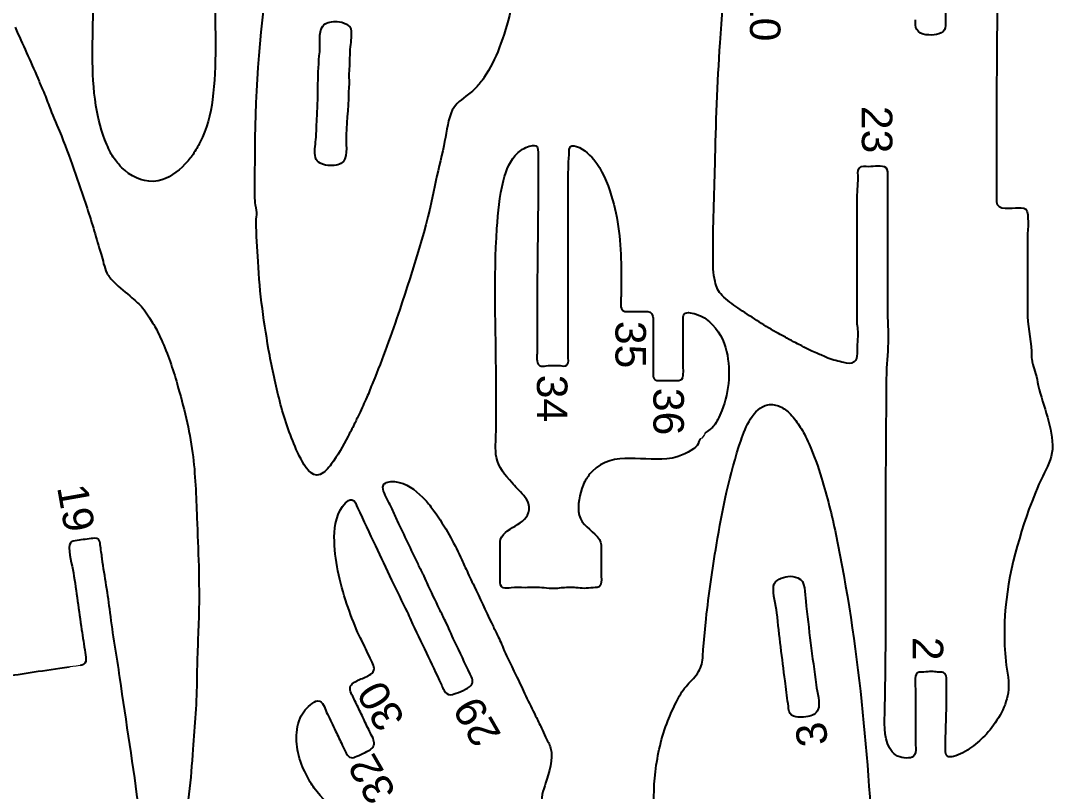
# Model space of a CAD drawing. Header units: millimetres. Extents: x 0 to 300, y 0 to 230.
# Drawn here: x 53.5 to 155, y 79.6 to 155.3 of the extents above; entities that cross this region are included whole.
import ezdxf
from ezdxf.enums import TextEntityAlignment as Align

# ---------------------------------------------------------------- set-up
doc = ezdxf.new("R2010")
doc.units = ezdxf.units.MM
doc.layers.add('Cut', color=7, linetype='Continuous', true_color=0xffffff)
doc.layers.add('Stege', color=5, linetype='Continuous', lineweight=20, true_color=0x0000ff)
doc.layers.add('Text', color=1, linetype='Continuous', lineweight=25, true_color=0xff0000)
doc.styles.add('textstyle0', font='')
doc.styles.add('textstyle14', font='')
doc.styles.add('textstyle25', font='')
doc.styles.add('textstyle28', font='')
doc.styles.add('textstyle4', font='')
doc.styles.add('textstyle46', font='')
doc.styles.add('textstyle47', font='')
doc.styles.add('textstyle49', font='')
doc.styles.add('textstyle56', font='')
doc.styles.add('textstyle57', font='')
doc.styles.add('textstyle59', font='')
doc.styles.get('textstyle0').set_extended_font_data('Arial')
doc.styles.get('textstyle14').set_extended_font_data('Arial')
doc.styles.get('textstyle25').set_extended_font_data('Arial')
doc.styles.get('textstyle28').set_extended_font_data('Arial')
doc.styles.get('textstyle4').set_extended_font_data('Arial')
doc.styles.get('textstyle46').set_extended_font_data('Arial')
doc.styles.get('textstyle47').set_extended_font_data('Arial')
doc.styles.get('textstyle49').set_extended_font_data('Arial')
doc.styles.get('textstyle56').set_extended_font_data('Arial')
doc.styles.get('textstyle57').set_extended_font_data('Arial')
doc.styles.get('textstyle59').set_extended_font_data('Arial')

msp = doc.modelspace()

# ---------------------------------------------------------------- linework, layer by layer
at = {"layer": 'Cut'}
for points in [[(149.44, 145.95), (149.44, 140.36)], [(107.32, 125.64), (107.32, 137.63)], [(135.7, 137.61), (135.7, 129.66), (135.7, 126.82)], [(138.74, 127.4), (138.74, 137.51)], [(152.48, 133.68), (152.48, 126.72)], [(112.53, 131.04), (112.53, 128.39)], [(104.27, 126.23), (104.27, 122.59)], [(115.68, 124.75), (115.68, 121.41)], [(118.62, 121.71), (118.62, 124.85)], [(100.24, 114.92), (100.24, 120.13)], [(110.57, 103.23), (110.57, 100.97)], [(120.61, 93.47), (120.9, 96.52)]]:
    msp.add_lwpolyline(points, dxfattribs=at)
for points in [[(122.27, 153.11), (122.61, 158.06), (123.08, 163), (123.64, 167.93)], [(149.54, 163.71), (149.54, 157.79), (149.44, 151.88), (149.44, 145.95)], [(76.56, 142.62), (76.56, 148.76), (77.16, 154.98), (77.96, 161.07)], [(102.28, 159.99), (102, 157.5), (101.48, 154.96), (100.56, 152.63)], [(72.6, 157.86), (72.6, 154.45), (72.83, 150.93), (72.37, 147.55)], [(60.91, 146.97), (60.38, 150.18), (60.63, 153.53), (60.63, 156.78)], [(144.46, 157.04), (144.39, 156.42), (144.44, 155.79), (144.43, 155.17)], [(141.61, 154.41), (141.44, 154.69), (141.49, 155.06), (141.49, 155.37)], [(52.96, 154.64), (53.7, 152.97), (54.48, 151.32), (55.19, 149.64)], [(82.91, 152.24), (83, 152.96), (82.73, 154.15), (83.2, 154.76)], [(83.2, 154.76), (83.46, 155.12), (83.99, 155.2), (84.41, 155.21)], [(84.41, 155.21), (84.92, 155.22), (85.8, 155.04), (85.95, 154.48)], [(85.95, 154.48), (86.1, 153.94), (85.95, 153.28), (85.9, 152.73)], [(143.55, 153.94), (142.97, 153.83), (141.95, 153.83), (141.61, 154.41)], [(144.33, 154.4), (144.17, 154.11), (143.86, 154), (143.55, 153.94)], [(144.43, 155.17), (144.43, 154.92), (144.46, 154.63), (144.33, 154.4)], [(85.9, 152.73), (85.83, 152.01), (85.87, 151.29), (85.8, 150.57)], [(100.56, 152.63), (100.15, 151.6), (99.66, 150.61), (99.05, 149.68)], [(121.77, 141.14), (121.86, 145.13), (121.99, 149.13), (122.27, 153.11)], [(82.64, 145.96), (82.78, 148.04), (82.67, 150.16), (82.91, 152.24)], [(85.8, 150.57), (85.75, 149.98), (85.81, 149.39), (85.78, 148.8)], [(55.19, 149.64), (55.36, 149.22), (55.5, 148.86), (55.69, 148.46)], [(99.05, 149.68), (98.82, 149.34), (98.57, 149.02), (98.29, 148.72)], [(55.69, 148.46), (55.93, 147.96), (56.11, 147.41), (56.31, 146.89)], [(85.78, 148.8), (85.71, 147.23), (85.61, 145.66), (85.5, 144.09)], [(98.29, 148.72), (97.98, 148.39), (97.61, 148.14), (97.27, 147.86)], [(72.37, 147.55), (72.18, 146.09), (71.81, 144.65), (71.13, 143.34)], [(97.27, 147.86), (96.69, 147.4), (96.09, 146.98), (95.82, 146.25)], [(56.31, 146.89), (56.63, 146.07), (56.98, 145.24), (57.32, 144.43)], [(61.98, 143.14), (61.44, 144.32), (61.13, 145.68), (60.91, 146.97)], [(95.82, 146.25), (95.44, 145.23), (95.33, 144.08), (95.11, 143.01)], [(82.53, 143.6), (82.6, 144.38), (82.58, 145.18), (82.64, 145.96)], [(57.32, 144.43), (58.35, 141.97), (59.15, 139.4), (60.03, 136.88)], [(71.13, 143.34), (70.93, 142.93), (70.71, 142.53), (70.45, 142.16)], [(82.49, 141.84), (82.34, 142.39), (82.48, 143.03), (82.53, 143.6)], [(85.5, 144.09), (85.45, 143.37), (85.72, 142.07), (85.24, 141.47)], [(62.33, 142.35), (62.2, 142.62), (62.1, 142.87), (61.98, 143.14)], [(63.15, 141.18), (62.84, 141.55), (62.56, 141.92), (62.33, 142.35)], [(70.45, 142.16), (70.21, 141.8), (69.95, 141.48), (69.65, 141.18)], [(76.56, 137.42), (76.5, 139.13), (76.56, 140.9), (76.56, 142.62)], [(95.11, 143.01), (94.84, 141.71), (94.47, 140.38), (94.22, 139.09)], [(100.97, 139.6), (101.23, 140.61), (101.63, 141.63), (102.41, 142.33)], [(102.41, 142.33), (102.75, 142.63), (103.24, 142.92), (103.68, 143.01)], [(103.68, 143.01), (103.89, 143.05), (104.13, 143.09), (104.27, 142.9)], [(104.27, 142.9), (104.37, 142.76), (104.36, 142.59), (104.37, 142.45)], [(104.37, 142.45), (104.38, 142.26), (104.37, 142.05), (104.37, 141.86)], [(107.41, 141.86), (107.45, 142.37), (107.27, 143.07), (107.91, 142.99)], [(107.91, 142.99), (108.58, 142.91), (109.38, 142.22), (109.84, 141.66)], [(63.77, 140.56), (63.54, 140.74), (63.35, 140.95), (63.15, 141.18)], [(69.65, 141.18), (68.95, 140.47), (68.01, 139.74), (67.01, 139.55)], [(82.94, 141.29), (82.72, 141.41), (82.56, 141.58), (82.49, 141.84)], [(84.02, 141.06), (83.67, 141.05), (83.25, 141.12), (82.94, 141.29)], [(85.24, 141.47), (84.97, 141.14), (84.42, 141.06), (84.02, 141.06)], [(104.37, 141.86), (104.37, 140.74), (104.37, 139.63), (104.37, 138.51)], [(107.32, 137.63), (107.32, 139.04), (107.31, 140.45), (107.41, 141.86)], [(109.84, 141.66), (110.67, 140.64), (111.18, 139.37), (111.57, 138.12)], [(121.57, 132.11), (121.57, 135.13), (121.69, 138.14), (121.77, 141.14)], [(138.59, 140.84), (138.22, 141.13), (137.37, 140.95), (136.88, 140.95)], [(67.01, 139.55), (65.8, 139.33), (64.69, 139.81), (63.77, 140.56)], [(135.9, 140.79), (135.73, 140.57), (135.8, 140.13), (135.8, 139.87)], [(136.88, 140.95), (136.59, 140.95), (136.1, 141.04), (135.9, 140.79)], [(138.74, 139.96), (138.74, 140.22), (138.8, 140.68), (138.59, 140.84)], [(149.44, 140.36), (149.44, 139.42), (149.4, 138.44), (149.44, 137.51)], [(94.22, 139.09), (93.43, 134.99), (92.09, 130.88), (90.77, 126.92)], [(100.33, 134.88), (100.44, 136.49), (100.57, 138.01), (100.97, 139.6)], [(135.8, 139.87), (135.8, 139.11), (135.7, 138.37), (135.7, 137.61)], [(138.74, 137.51), (138.74, 138.33), (138.74, 139.15), (138.74, 139.96)], [(104.37, 138.51), (104.37, 134.42), (104.27, 130.33), (104.27, 126.23)], [(111.57, 138.12), (112.28, 135.91), (112.53, 133.36), (112.53, 131.04)], [(76.73, 136.44), (76.72, 136.77), (76.58, 137.04), (76.56, 137.42)], [(149.44, 137.51), (149.48, 136.59), (150.93, 136.93), (151.6, 136.92)], [(60.03, 136.88), (60.54, 135.4), (60.95, 133.86), (61.41, 132.37)], [(76.66, 135.55), (76.66, 135.91), (76.73, 136.12), (76.73, 136.44)], [(151.6, 136.92), (151.97, 136.92), (152.33, 136.95), (152.45, 136.52)], [(152.45, 136.52), (152.64, 135.82), (152.48, 134.49), (152.48, 133.68)], [(76.85, 131.63), (76.8, 132.91), (76.65, 134.28), (76.66, 135.55)], [(100.24, 120.13), (100.24, 125.03), (100, 130), (100.33, 134.88)], [(61.41, 132.37), (61.6, 131.74), (61.71, 131.09), (61.99, 130.5)], [(121.78, 129.66), (121.58, 130.48), (121.57, 131.27), (121.57, 132.11)], [(77.99, 122.41), (77.44, 125.44), (76.99, 128.55), (76.85, 131.63)], [(61.99, 130.5), (62.16, 130.15), (62.41, 129.89), (62.68, 129.62)], [(62.68, 129.62), (63.24, 129.06), (63.85, 128.58), (64.45, 128.06)], [(122.46, 128.3), (122.08, 128.69), (121.91, 129.14), (121.78, 129.66)], [(64.45, 128.06), (64.81, 127.75), (65.19, 127.43), (65.5, 127.07)], [(112.53, 128.39), (112.53, 127.96), (112.44, 127.44), (112.56, 127.03)], [(124.02, 127.08), (123.47, 127.45), (122.94, 127.8), (122.46, 128.3)], [(65.5, 127.07), (65.71, 126.81), (65.87, 126.56), (66.05, 126.28)], [(90.77, 126.92), (89.97, 124.5), (89.1, 122.11), (88.13, 119.76)], [(112.56, 127.03), (112.67, 126.66), (113.1, 126.72), (113.42, 126.72)], [(127.75, 124.7), (126.47, 125.43), (125.25, 126.25), (124.02, 127.08)], [(138.83, 124.07), (138.83, 125.17), (138.74, 126.29), (138.74, 127.4)], [(66.05, 126.28), (66.35, 125.83), (66.63, 125.38), (66.88, 124.91)], [(113.42, 126.72), (113.89, 126.72), (114.42, 126.73), (114.89, 126.72)], [(114.89, 126.72), (115.31, 126.71), (115.58, 126.71), (115.66, 126.23)], [(115.66, 126.23), (115.73, 125.81), (115.68, 125.21), (115.68, 124.75)], [(118.63, 125.93), (118.63, 126.12), (118.61, 126.32), (118.73, 126.46)], [(118.62, 124.85), (118.62, 125.21), (118.62, 125.58), (118.63, 125.93)], [(118.73, 126.46), (118.87, 126.64), (119.12, 126.62), (119.31, 126.59)], [(119.31, 126.59), (119.84, 126.52), (120.45, 126.29), (120.89, 125.97)], [(120.89, 125.97), (121.81, 125.29), (122.51, 124.3), (122.81, 123.18)], [(135.7, 126.82), (135.7, 126.35), (135.68, 125.8), (135.73, 125.34)], [(152.48, 126.72), (152.48, 125.41), (152.81, 124.09), (152.87, 122.79)], [(66.88, 124.91), (67.05, 124.58), (67.19, 124.26), (67.34, 123.93)], [(107.32, 122.39), (107.32, 123.48), (107.32, 124.56), (107.32, 125.64)], [(135.73, 125.34), (135.77, 125.03), (135.8, 124.86), (135.8, 124.56)], [(67.34, 123.93), (67.97, 122.55), (68.48, 121.07), (68.89, 119.61)], [(128.83, 124.11), (128.47, 124.32), (128.12, 124.49), (127.75, 124.7)], [(129.72, 123.63), (129.41, 123.78), (129.13, 123.93), (128.83, 124.11)], [(135.8, 124.56), (135.8, 124.1), (135.79, 123.87), (135.74, 123.48)], [(138.65, 120.73), (138.66, 121.84), (138.83, 122.97), (138.83, 124.07)], [(122.81, 123.18), (123.35, 121.21), (123.2, 118.88), (122.44, 116.99)], [(130.3, 123.34), (130.12, 123.44), (129.91, 123.54), (129.72, 123.63)], [(131.09, 122.91), (130.78, 123.05), (130.59, 123.19), (130.3, 123.34)], [(131.78, 122.63), (131.54, 122.74), (131.34, 122.81), (131.09, 122.91)], [(135.74, 123.48), (135.69, 123.04), (135.85, 122.11), (135.46, 121.77)], [(79.06, 117.6), (78.66, 119.18), (78.28, 120.79), (77.99, 122.41)], [(104.27, 122.59), (104.27, 122.16), (104.15, 121.49), (104.67, 121.36)], [(107.22, 121.48), (107.43, 121.72), (107.32, 122.03), (107.32, 122.39)], [(132.86, 122.15), (132.51, 122.29), (132.11, 122.48), (131.78, 122.63)], [(134.43, 121.71), (133.89, 121.82), (133.36, 121.95), (132.86, 122.15)], [(152.87, 122.79), (152.88, 122.48), (152.87, 122.3), (152.92, 122.01)], [(152.92, 122.01), (152.94, 121.84), (152.96, 121.68), (153, 121.52)], [(104.67, 121.36), (104.91, 121.3), (105.12, 121.37), (105.36, 121.4)], [(105.36, 121.4), (105.73, 121.43), (106.17, 121.43), (106.54, 121.4)], [(106.54, 121.4), (106.73, 121.39), (107.06, 121.29), (107.22, 121.48)], [(115.68, 121.41), (115.68, 121.16), (115.67, 120.87), (115.68, 120.63)], [(118.59, 120.25), (118.72, 120.68), (118.62, 121.26), (118.62, 121.71)], [(135.46, 121.77), (135.18, 121.53), (134.75, 121.65), (134.43, 121.71)], [(153, 121.52), (153.08, 121.22), (153.19, 120.94), (153.28, 120.63)], [(115.68, 120.63), (115.68, 120.47), (115.65, 120.25), (115.78, 120.1)], [(115.78, 120.1), (115.92, 119.92), (116.14, 119.94), (116.36, 119.94)], [(116.36, 119.94), (116.88, 119.93), (117.52, 119.92), (118.03, 119.94)], [(118.03, 119.94), (118.28, 119.95), (118.51, 119.97), (118.59, 120.25)], [(138.55, 95.02), (138.55, 103.59), (138.55, 112.16), (138.65, 120.73)], [(153.28, 120.63), (153.4, 120.2), (153.45, 119.91), (153.55, 119.46)], [(68.89, 119.61), (69.52, 117.4), (70.1, 115.11), (70.41, 112.84)], [(88.13, 119.76), (87.92, 119.27), (87.75, 118.76), (87.53, 118.29)], [(153.55, 119.46), (154.01, 117.39), (155.03, 115.32), (154.93, 113.18)], [(87.53, 118.29), (87.4, 118.02), (87.28, 117.77), (87.17, 117.5)], [(80.73, 112.89), (80.07, 114.37), (79.47, 116), (79.06, 117.6)], [(87.17, 117.5), (87.04, 117.2), (86.93, 116.91), (86.78, 116.62)], [(122.44, 116.99), (122.32, 116.69), (122.19, 116.39), (122.03, 116.1)], [(124.33, 114.08), (124.77, 115.35), (125.49, 117.24), (126.97, 117.56)], [(126.97, 117.56), (127.37, 117.65), (127.78, 117.55), (128.14, 117.38)], [(128.14, 117.38), (128.55, 117.2), (128.9, 116.94), (129.2, 116.62)], [(86.78, 116.62), (86.61, 116.29), (86.46, 115.97), (86.3, 115.64)], [(122.03, 116.1), (121.94, 115.92), (121.8, 115.68), (121.68, 115.52)], [(129.2, 116.62), (129.56, 116.24), (129.86, 115.81), (130.15, 115.36)], [(86.3, 115.64), (86.1, 115.22), (85.9, 114.86), (85.7, 114.46)], [(100.29, 112.37), (100.11, 113.18), (100.24, 114.09), (100.24, 114.92)], [(121.68, 115.52), (121.43, 115.2), (121.34, 115.21), (120.81, 114.79)], [(130.15, 115.36), (130.29, 115.13), (130.42, 114.91), (130.55, 114.67)], [(85.7, 114.46), (85.22, 113.52), (84.67, 112.55), (84.03, 111.71)], [(120.3, 114.2), (120.12, 113.79), (120.09, 113.63), (119.86, 113.4)], [(121.91, 103.78), (122.49, 107.25), (123.19, 110.75), (124.33, 114.08)], [(130.55, 114.67), (130.73, 114.35), (130.86, 114.02), (131.01, 113.69)], [(70.41, 112.84), (70.69, 110.72), (70.74, 108.59), (70.83, 106.46)], [(81.08, 112.2), (80.95, 112.43), (80.83, 112.65), (80.73, 112.89)], [(117.54, 112.32), (114.92, 111.84), (111.77, 113.17), (109.68, 110.99)], [(119.86, 113.4), (119.41, 112.95), (118.24, 112.44), (117.54, 112.32)], [(131.01, 113.69), (131.5, 112.61), (131.9, 111.49), (132.24, 110.35)], [(154.93, 113.18), (154.89, 112.25), (154.37, 111.35), (153.98, 110.53)], [(82.94, 110.72), (82.05, 110.37), (81.43, 111.58), (81.08, 112.2)], [(84.03, 111.71), (83.74, 111.33), (83.4, 110.9), (82.94, 110.72)], [(101.8, 109.91), (101.14, 110.66), (100.5, 111.38), (100.29, 112.37)], [(109.68, 110.99), (109.39, 110.68), (109.16, 110.38), (108.97, 110.01)], [(89.26, 108.89), (89.15, 109.15), (89.06, 109.4), (89.17, 109.66)], [(89.17, 109.66), (89.22, 109.79), (89.35, 109.86), (89.46, 109.91)], [(89.46, 109.91), (89.8, 110.07), (90.34, 110.03), (90.73, 109.93)], [(90.73, 109.93), (91.74, 109.67), (92.58, 108.96), (93.28, 108.21)], [(102.32, 109.32), (102.14, 109.52), (101.98, 109.71), (101.8, 109.91)], [(108.97, 110.01), (108.85, 109.79), (108.76, 109.56), (108.69, 109.32)], [(132.24, 110.35), (132.78, 108.54), (133.26, 106.71), (133.64, 104.86)], [(153.98, 110.53), (153.49, 109.51), (153.01, 108.36), (152.63, 107.29)], [(90.02, 107.32), (89.76, 107.86), (89.49, 108.32), (89.26, 108.89)], [(103.43, 107.85), (103.27, 108.45), (102.72, 108.88), (102.32, 109.32)], [(108.69, 109.32), (108.4, 108.43), (108.13, 107.27), (108.54, 106.37)], [(84.34, 104.57), (84.34, 105.7), (84.61, 107.09), (85.43, 107.91)], [(85.43, 107.91), (85.6, 108.07), (85.84, 108.3), (86.08, 108.23)], [(86.08, 108.23), (86.4, 108.15), (86.47, 107.74), (86.62, 107.42)], [(93.28, 108.21), (93.59, 107.87), (93.86, 107.5), (94.13, 107.13)], [(100.8, 104.6), (101.59, 105.75), (103.94, 106), (103.43, 107.85)], [(86.62, 107.42), (87.23, 106.2), (87.79, 104.91), (88.39, 103.69)], [(90.56, 106.14), (90.35, 106.56), (90.21, 106.92), (90.02, 107.32)], [(94.13, 107.13), (94.7, 106.37), (95.18, 105.58), (95.64, 104.77)], [(152.63, 107.29), (151.28, 103.5), (150.22, 99.45), (150.22, 95.42)], [(70.83, 106.46), (70.97, 103.3), (71.1, 100.11), (71.02, 96.94)], [(92.57, 101.92), (91.9, 103.34), (91.25, 104.74), (90.56, 106.14)], [(108.54, 106.37), (108.94, 105.53), (109.91, 105.1), (110.41, 104.31)], [(85.58, 97.98), (84.88, 100.11), (84.34, 102.32), (84.34, 104.57)], [(95.64, 104.77), (96.05, 104.05), (96.38, 103.36), (96.75, 102.6)], [(100.64, 103.62), (100.64, 103.95), (100.6, 104.31), (100.8, 104.6)], [(133.64, 104.86), (135.89, 94), (136.89, 82.83), (137.37, 71.79)], [(58.32, 103.8), (58.18, 103.02), (58.56, 101.85), (58.69, 101.06)], [(58.86, 104.19), (58.62, 104.14), (58.37, 104.08), (58.32, 103.8)], [(60.43, 104.41), (59.91, 104.35), (59.36, 104.28), (58.86, 104.19)], [(61.15, 104.34), (60.96, 104.52), (60.66, 104.43), (60.43, 104.41)], [(61.33, 103.81), (61.3, 104), (61.3, 104.2), (61.15, 104.34)], [(61.52, 102.44), (61.46, 102.9), (61.39, 103.35), (61.33, 103.81)], [(88.39, 103.69), (88.95, 102.57), (89.42, 101.47), (89.97, 100.34)], [(100.64, 101.75), (100.64, 102.38), (100.64, 102.99), (100.64, 103.62)], [(110.41, 104.31), (110.61, 103.99), (110.57, 103.59), (110.57, 103.23)], [(120.9, 96.52), (121.14, 98.94), (121.5, 101.38), (121.91, 103.78)], [(96.75, 102.6), (96.94, 102.22), (97.1, 101.81), (97.29, 101.42)], [(62.31, 97.14), (62.09, 98.91), (61.77, 100.68), (61.52, 102.44)], [(93.06, 100.93), (92.9, 101.27), (92.74, 101.57), (92.57, 101.92)], [(100.64, 100.28), (100.63, 100.77), (100.64, 101.26), (100.64, 101.75)], [(58.69, 101.06), (58.99, 99.21), (59.23, 97.34), (59.5, 95.47)], [(93.46, 100.05), (93.32, 100.35), (93.21, 100.64), (93.06, 100.93)], [(97.29, 101.42), (97.55, 100.88), (97.8, 100.3), (98.08, 99.75)], [(110.57, 100.97), (110.57, 100.63), (110.66, 100.13), (110.51, 99.82)], [(127.53, 99.75), (127.61, 100.39), (128.39, 100.62), (128.93, 100.69)], [(128.93, 100.69), (129.27, 100.74), (129.59, 100.68), (129.91, 100.56)], [(129.91, 100.56), (130.7, 100.27), (130.6, 99), (130.68, 98.28)], [(89.97, 100.34), (90.47, 99.3), (91, 98.24), (91.5, 97.2)], [(94.68, 97.49), (94.27, 98.33), (93.86, 99.2), (93.46, 100.05)], [(98.08, 99.75), (98.67, 98.56), (99.2, 97.31), (99.8, 96.12)], [(100.95, 99.57), (100.64, 99.69), (100.64, 99.99), (100.64, 100.28)], [(101.72, 99.58), (101.46, 99.56), (101.2, 99.47), (100.95, 99.57)], [(103.09, 99.59), (102.64, 99.59), (102.17, 99.61), (101.72, 99.58)], [(104.96, 99.57), (104.37, 99.63), (103.69, 99.59), (103.09, 99.59)], [(105.95, 99.5), (105.6, 99.49), (105.3, 99.54), (104.96, 99.57)], [(106.63, 99.56), (106.39, 99.53), (106.21, 99.5), (105.95, 99.5)], [(108.11, 99.59), (107.67, 99.6), (107.05, 99.61), (106.63, 99.56)], [(108.89, 99.52), (108.63, 99.53), (108.38, 99.58), (108.11, 99.59)], [(109.78, 99.59), (109.49, 99.58), (109.18, 99.51), (108.89, 99.52)], [(110.51, 99.82), (110.37, 99.55), (110.03, 99.6), (109.78, 99.59)], [(127.85, 97.11), (127.75, 97.94), (127.43, 98.92), (127.53, 99.75)], [(86.63, 95.23), (86.26, 96.08), (85.88, 97.09), (85.58, 97.98)], [(95.26, 96.31), (95.07, 96.71), (94.88, 97.1), (94.68, 97.49)], [(130.68, 98.28), (130.97, 95.53), (131.35, 92.78), (131.7, 90.04)], [(63.26, 90.76), (62.96, 92.89), (62.57, 95.01), (62.31, 97.14)], [(71.02, 96.94), (70.97, 94.89), (70.84, 92.82), (70.83, 90.76)], [(91.5, 97.2), (91.63, 96.94), (91.74, 96.68), (91.85, 96.41)], [(128.66, 90.43), (128.35, 92.65), (128.1, 94.89), (127.85, 97.11)], [(59.5, 95.47), (59.61, 94.72), (59.74, 93.97), (59.84, 93.21)], [(91.85, 96.41), (92.32, 95.33), (92.9, 94.23), (93.4, 93.17)], [(96.16, 94.35), (95.84, 95), (95.57, 95.67), (95.26, 96.31)], [(99.8, 96.12), (99.96, 95.79), (100.11, 95.46), (100.27, 95.13)], [(87.01, 94.45), (86.87, 94.71), (86.74, 94.96), (86.63, 95.23)], [(87.86, 92.68), (87.58, 93.26), (87.31, 93.87), (87.01, 94.45)], [(100.27, 95.13), (100.51, 94.65), (100.73, 94.17), (100.94, 93.66)], [(138.45, 87.17), (138.51, 89.79), (138.55, 92.4), (138.55, 95.02)], [(150.22, 95.42), (150.22, 94.4), (150.23, 93.39), (150.35, 92.37)], [(97.7, 91.1), (97.18, 92.18), (96.68, 93.27), (96.16, 94.35)], [(100.94, 93.66), (101.22, 92.96), (101.59, 92.28), (101.9, 91.6)], [(120.42, 91.9), (120.59, 92.4), (120.56, 92.96), (120.61, 93.47)], [(59.84, 93.21), (59.88, 92.89), (59.98, 92.64), (59.9, 92.34)], [(88.24, 91.5), (88.32, 91.91), (88.03, 92.32), (87.86, 92.68)], [(93.4, 93.17), (93.88, 92.16), (94.35, 91.13), (94.84, 90.12)], [(58.27, 91.79), (55.81, 91.43), (53.74, 91.12), (51.79, 90.8)], [(59.9, 92.34), (59.83, 92.05), (59.6, 91.99), (59.35, 91.94)], [(87.78, 91), (87.99, 91.11), (88.18, 91.23), (88.24, 91.5)], [(101.9, 91.6), (102.03, 91.33), (102.16, 91.07), (102.29, 90.81)], [(119.51, 90.53), (119.87, 90.92), (120.25, 91.38), (120.42, 91.9)], [(150.35, 92.37), (150.48, 91.34), (150.74, 90.29), (150.57, 89.23)], [(65.15, 77.61), (64.63, 82.01), (63.87, 86.38), (63.26, 90.76)], [(70.83, 90.76), (70.82, 88.4), (70.61, 86.05), (70.44, 83.7)], [(85.9, 89.82), (85.98, 90.17), (86.39, 90.33), (86.7, 90.49)], [(86.7, 90.49), (87.03, 90.66), (87.46, 90.83), (87.78, 91)], [(97.77, 89.98), (98.1, 90.31), (97.87, 90.73), (97.7, 91.1)], [(102.29, 90.81), (102.62, 90.18), (102.84, 89.58), (103.16, 88.94)], [(118.4, 89.16), (118.71, 89.67), (119.1, 90.1), (119.51, 90.53)], [(128.95, 88.18), (128.83, 88.93), (128.77, 89.68), (128.66, 90.43)], [(141.55, 91.07), (141.34, 90.64), (141.49, 89.71), (141.49, 89.23)], [(142.28, 91.3), (141.98, 91.29), (141.68, 91.34), (141.55, 91.07)], [(143.06, 91.35), (142.78, 91.34), (142.57, 91.3), (142.28, 91.3)], [(143.65, 91.3), (143.44, 91.32), (143.29, 91.35), (143.06, 91.35)], [(144.22, 91.24), (144.06, 91.31), (143.92, 91.28), (143.65, 91.3)], [(144.53, 90.51), (144.53, 90.81), (144.53, 91.1), (144.22, 91.24)], [(144.53, 88.74), (144.53, 89.29), (144.54, 89.98), (144.53, 90.51)], [(86.29, 88.65), (86.14, 88.98), (85.82, 89.45), (85.9, 89.82)], [(94.84, 90.12), (95.02, 89.74), (95.09, 89.44), (95.39, 89.2)], [(96.13, 89.15), (96.61, 89.31), (97.43, 89.63), (97.77, 89.98)], [(131.7, 90.04), (131.79, 89.36), (132.16, 88.23), (131.89, 87.59)], [(82.18, 88.22), (82.38, 88.37), (82.67, 88.57), (82.93, 88.44)], [(82.93, 88.44), (83.32, 88.23), (83.47, 87.57), (83.66, 87.17)], [(86.91, 87.37), (86.7, 87.8), (86.5, 88.19), (86.29, 88.65)], [(95.39, 89.2), (95.62, 89.01), (95.89, 89.07), (96.13, 89.15)], [(103.16, 88.94), (103.49, 88.28), (103.81, 87.64), (104.13, 86.98)], [(117.14, 86.51), (117.39, 87.12), (117.67, 87.79), (117.97, 88.37)], [(117.97, 88.37), (118.1, 88.65), (118.25, 88.89), (118.4, 89.16)], [(141.49, 89.23), (141.49, 87.53), (141.49, 85.82), (141.49, 84.13)], [(144.43, 84.33), (144.43, 85.81), (144.53, 87.27), (144.53, 88.74)], [(150.57, 89.23), (150.34, 87.74), (149.42, 86.3), (148.44, 85.21)], [(80.99, 86.78), (81.22, 87.35), (81.68, 87.87), (82.18, 88.22)], [(87.55, 85.99), (87.33, 86.47), (87.14, 86.91), (86.91, 87.37)], [(129.14, 87.22), (128.98, 87.48), (129, 87.88), (128.95, 88.18)], [(131.89, 87.59), (131.72, 87.2), (131.3, 86.98), (130.89, 86.92)], [(81.12, 82.26), (80.58, 83.7), (80.4, 85.32), (80.99, 86.78)], [(83.66, 87.17), (83.92, 86.63), (84.2, 86.06), (84.47, 85.5)], [(104.13, 86.98), (104.32, 86.57), (104.52, 86.19), (104.71, 85.8)], [(115.91, 81.5), (116.12, 83.19), (116.49, 84.94), (117.14, 86.51)], [(130.89, 86.92), (130.43, 86.85), (129.44, 86.76), (129.14, 87.22)], [(139.19, 83.46), (138.39, 84.41), (138.42, 86), (138.45, 87.17)], [(84.47, 85.5), (84.69, 85.03), (84.9, 84.61), (85.13, 84.13)], [(87.89, 85.3), (87.77, 85.54), (87.67, 85.76), (87.55, 85.99)], [(88.21, 84.62), (88.14, 84.86), (88.01, 85.08), (87.89, 85.3)], [(104.71, 85.8), (104.86, 85.5), (104.97, 85.21), (105.11, 84.91)], [(88.21, 84.04), (88.29, 84.23), (88.26, 84.43), (88.21, 84.62)], [(105.11, 84.91), (105.28, 84.55), (105.5, 84.21), (105.61, 83.83)], [(144.44, 83.54), (144.43, 83.78), (144.43, 84.08), (144.43, 84.33)], [(148.44, 85.21), (148.02, 84.74), (147.51, 84.29), (146.99, 83.91)], [(70.44, 83.7), (70.24, 80.79), (69.97, 77.81), (69.32, 74.96)], [(85.13, 84.13), (85.25, 83.87), (85.39, 83.58), (85.52, 83.34)], [(85.52, 83.34), (85.6, 83.2), (85.68, 83.04), (85.84, 82.95)], [(86.4, 82.96), (86.8, 83.11), (87.53, 83.45), (87.87, 83.67)], [(87.87, 83.67), (88.02, 83.77), (88.14, 83.86), (88.21, 84.04)], [(105.61, 83.83), (105.91, 82.75), (105.42, 81.42), (105.11, 80.39)], [(140.8, 82.86), (140.22, 82.81), (139.58, 82.99), (139.19, 83.46)], [(141.49, 84.13), (141.49, 83.77), (141.56, 83.46), (141.39, 83.17)], [(144.59, 83.06), (144.43, 83.18), (144.44, 83.38), (144.44, 83.54)], [(146.99, 83.91), (146.5, 83.56), (145.79, 83.13), (145.22, 83.01)], [(81.56, 81.28), (81.4, 81.6), (81.25, 81.91), (81.12, 82.26)], [(85.84, 82.95), (86.03, 82.84), (86.22, 82.89), (86.4, 82.96)], [(141.39, 83.17), (141.26, 82.94), (141.04, 82.88), (140.8, 82.86)], [(145.22, 83.01), (145.02, 82.96), (144.77, 82.92), (144.59, 83.06)], [(81.98, 80.49), (81.83, 80.75), (81.7, 81), (81.56, 81.28)], [(116.62, 71.79), (116.04, 75), (115.5, 78.24), (115.91, 81.5)], [(82.37, 79.9), (82.23, 80.09), (82.1, 80.28), (81.98, 80.49)], [(105.11, 80.39), (104.89, 79.66), (104.55, 78.9), (104.79, 78.13)], [(88.55, 76.3), (86.08, 76.27), (83.84, 77.87), (82.37, 79.9)]]:
    msp.add_open_spline(points, degree=3, dxfattribs=at)
at = {"layer": 'Stege'}
for points in [[(120.81, 114.79), (120.75, 114.61), (120.5, 114.26), (120.3, 114.2)], [(59.35, 91.94), (58.86, 91.85), (58.27, 91.79), (58.27, 91.79)]]:
    msp.add_open_spline(points, degree=3, dxfattribs=at)

# ---------------------------------------------------------------- texts
at = {"layer": 'Text'}
for s, rotation, style, p in [('10', 270, 'textstyle0', (126.7, 155.59)), ('23', 270, 'textstyle25', (137.7, 144.59)), ('35', 270, 'textstyle56', (113.48, 123.47)), ('34', 270, 'textstyle57', (105.76, 118.18)), ('36', 270, 'textstyle59', (117.21, 116.89)), ('19', 280, 'textstyle4', (58.96, 107.43)), ('2', 270, 'textstyle28', (142.7, 93.59)), ('30', 120, 'textstyle46', (88.9, 87.95)), ('29', 120, 'textstyle49', (98.35, 86.4)), ('3', 99, 'textstyle14', (131.26, 85.17)), ('32', 120, 'textstyle47', (88.02, 80.77))]:
    msp.add_text(s, height=3, rotation=rotation, dxfattribs=dict(at, style=style)).set_placement(p, align=Align.MIDDLE_CENTER)

doc.saveas('drawing.dxf')
